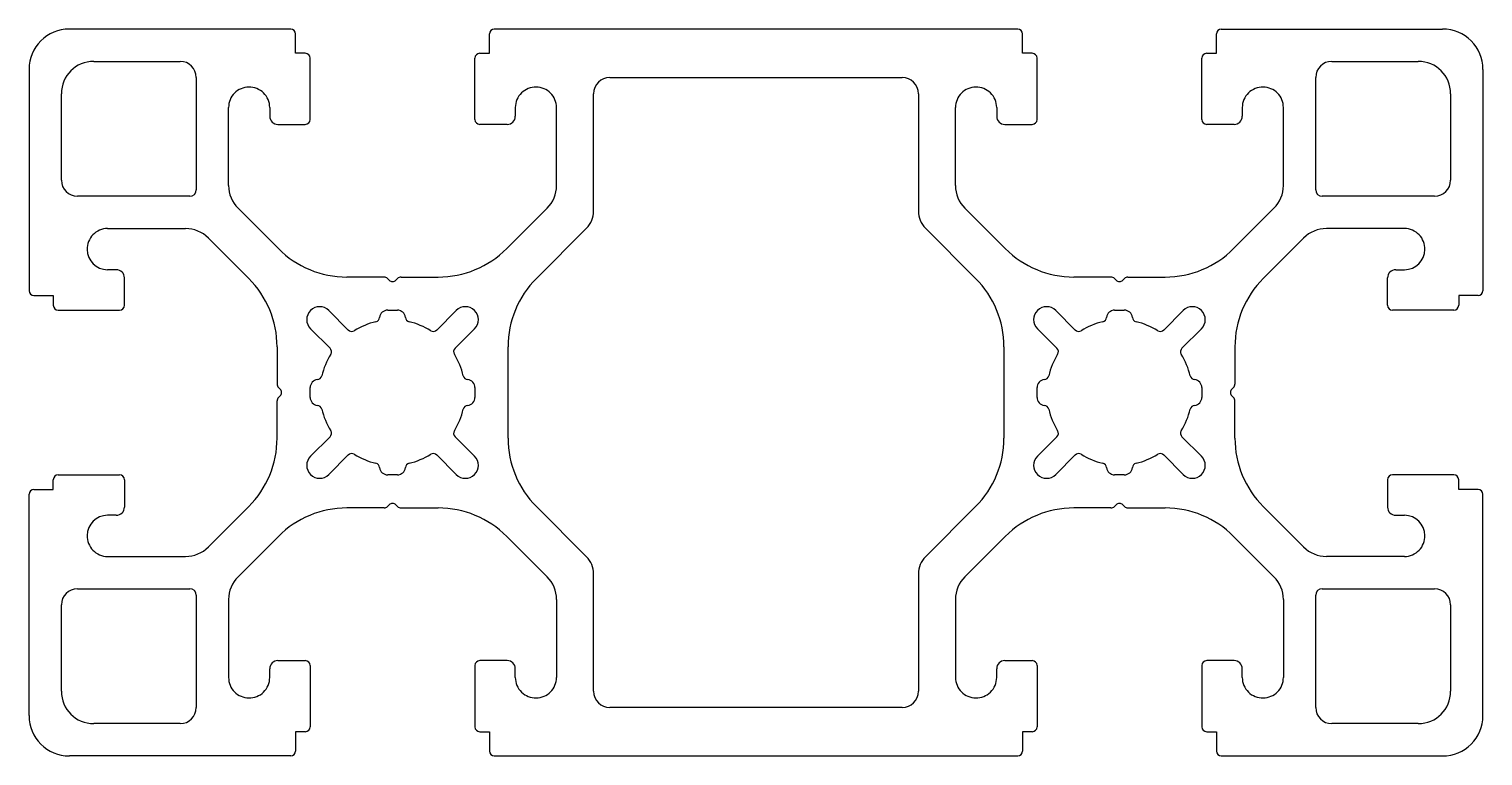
# Model space of a CAD drawing. Extents: x 637.8 to 727.8, y 646 to 691.
import ezdxf

# ---------------------------------------------------------------- set-up
doc = ezdxf.new("R2010")
doc.units = 0
doc.layers.get('0').update_dxf_attribs({"linetype": 'CONTINUOUS'})

msp = doc.modelspace()

# ---------------------------------------------------------------- linework, layer by layer
at = {"color": 0}
for p, q in [((653.968, 691.017), (640.268, 691.017)), ((654.268, 689.517), (654.268, 690.717)), ((666.268, 689.517), (666.268, 690.717)), ((698.968, 691.017), (666.568, 691.017)), ((699.268, 689.517), (699.268, 690.717)), ((711.268, 689.517), (711.268, 690.717)), ((711.568, 691.017), (725.268, 691.017)), ((654.868, 689.517), (654.268, 689.517)), ((665.668, 689.517), (666.268, 689.517)), ((699.868, 689.517), (699.268, 689.517)), ((710.668, 689.517), (711.268, 689.517)), ((637.768, 688.517), (637.768, 674.817)), ((641.768, 689.017), (647.118, 689.017)), ((655.168, 685.417), (655.168, 689.217)), ((665.368, 685.417), (665.368, 689.217)), ((700.168, 685.417), (700.168, 689.217)), ((710.368, 685.417), (710.368, 689.217)), ((718.418, 689.017), (723.768, 689.017)), ((727.768, 688.517), (727.768, 674.817)), ((648.118, 688.017), (648.118, 681.067)), ((673.718, 688.017), (691.818, 688.017)), ((717.418, 681.067), (717.418, 688.017)), ((639.768, 681.667), (639.768, 687.017)), ((672.718, 679.75), (672.718, 687.017)), ((692.818, 687.017), (692.818, 679.75)), ((725.768, 687.017), (725.768, 681.667)), ((650.118, 681.334), (650.118, 686.167)), ((652.668, 686.167), (652.668, 685.617)), ((667.868, 686.167), (667.868, 685.617)), ((670.418, 681.334), (670.418, 686.167)), ((695.118, 681.334), (695.118, 686.167)), ((697.668, 686.167), (697.668, 685.617)), ((712.868, 686.167), (712.868, 685.617)), ((715.418, 681.334), (715.418, 686.167)), ((653.168, 685.117), (654.868, 685.117)), ((667.368, 685.117), (665.668, 685.117)), ((698.168, 685.117), (699.868, 685.117)), ((712.368, 685.117), (710.668, 685.117)), ((647.718, 680.667), (640.768, 680.667)), ((724.768, 680.667), (717.818, 680.667)), ((653.201, 677.423), (650.704, 679.92)), ((667.335, 677.423), (669.832, 679.92)), ((698.201, 677.423), (695.704, 679.92)), ((712.335, 677.423), (714.832, 679.92)), ((642.618, 678.667), (647.451, 678.667)), ((669.174, 675.584), (672.279, 678.689)), ((693.257, 678.689), (696.362, 675.584)), ((722.918, 678.667), (718.085, 678.667)), ((648.865, 678.081), (651.362, 675.584)), ((716.671, 678.081), (714.174, 675.584)), ((643.168, 676.117), (642.618, 676.117)), ((722.368, 676.117), (722.918, 676.117)), ((643.668, 673.917), (643.668, 675.617)), ((659.744, 675.665), (657.443, 675.665)), ((660.056, 675.478), (659.956, 675.577)), ((660.48, 675.478), (660.58, 675.577)), ((660.792, 675.665), (663.093, 675.665)), ((704.744, 675.665), (702.443, 675.665)), ((705.056, 675.478), (704.956, 675.577)), ((705.48, 675.478), (705.58, 675.577)), ((705.792, 675.665), (708.093, 675.665)), ((721.868, 673.917), (721.868, 675.617)), ((638.068, 674.517), (639.268, 674.517)), ((639.268, 674.517), (639.268, 673.917)), ((727.468, 674.517), (726.268, 674.517)), ((726.268, 674.517), (726.268, 673.917)), ((639.568, 673.617), (643.368, 673.617)), ((656.322, 673.594), (657.53, 672.386)), ((659.968, 673.617), (660.568, 673.617)), ((663.006, 672.386), (664.214, 673.594)), ((701.322, 673.594), (702.53, 672.386)), ((704.968, 673.617), (705.568, 673.617)), ((708.006, 672.386), (709.214, 673.594)), ((725.968, 673.617), (722.168, 673.617)), ((656.399, 671.255), (655.191, 672.463)), ((665.345, 672.463), (664.137, 671.255)), ((701.399, 671.255), (700.191, 672.463)), ((710.345, 672.463), (709.137, 671.255)), ((653.12, 671.342), (653.12, 669.041)), ((667.416, 665.692), (667.416, 671.342)), ((698.12, 671.342), (698.12, 665.692)), ((712.416, 671.342), (712.416, 669.041)), ((653.208, 668.829), (653.308, 668.729)), ((655.168, 668.217), (655.168, 668.817)), ((665.368, 668.817), (665.368, 668.217)), ((700.168, 668.217), (700.168, 668.817)), ((710.368, 668.817), (710.368, 668.217)), ((712.329, 668.829), (712.229, 668.729)), ((653.12, 665.692), (653.12, 667.993)), ((653.208, 668.205), (653.308, 668.305)), ((712.329, 668.205), (712.229, 668.305)), ((712.416, 665.692), (712.416, 667.993)), ((655.191, 664.571), (656.399, 665.779)), ((664.137, 665.779), (665.345, 664.571)), ((700.191, 664.571), (701.399, 665.779)), ((709.137, 665.779), (710.345, 664.571)), ((657.53, 664.648), (656.322, 663.44)), ((664.214, 663.44), (663.006, 664.648)), ((702.53, 664.648), (701.322, 663.44)), ((709.214, 663.44), (708.006, 664.648)), ((639.568, 663.417), (643.368, 663.417)), ((660.568, 663.417), (659.968, 663.417)), ((705.568, 663.417), (704.968, 663.417)), ((725.968, 663.417), (722.168, 663.417)), ((638.068, 662.517), (639.268, 662.517)), ((639.268, 662.517), (639.268, 663.117)), ((643.668, 663.117), (643.668, 661.417)), ((721.868, 663.117), (721.868, 661.417)), ((726.268, 662.517), (726.268, 663.117)), ((727.468, 662.517), (726.268, 662.517)), ((637.768, 648.517), (637.768, 662.217)), ((660.056, 661.556), (659.956, 661.456)), ((660.48, 661.556), (660.58, 661.456)), ((705.056, 661.556), (704.956, 661.456)), ((705.48, 661.556), (705.58, 661.456)), ((727.768, 648.517), (727.768, 662.217)), ((643.168, 660.917), (642.618, 660.917)), ((648.865, 658.953), (651.362, 661.45)), ((659.744, 661.369), (657.443, 661.369)), ((660.792, 661.369), (663.093, 661.369)), ((672.279, 658.345), (669.174, 661.45)), ((696.362, 661.45), (693.257, 658.345)), ((704.744, 661.369), (702.443, 661.369)), ((705.792, 661.369), (708.093, 661.369)), ((716.671, 658.953), (714.174, 661.45)), ((722.368, 660.917), (722.918, 660.917)), ((653.201, 659.611), (650.704, 657.114)), ((667.335, 659.611), (669.832, 657.114)), ((698.201, 659.611), (695.704, 657.114)), ((712.335, 659.611), (714.832, 657.114)), ((642.618, 658.367), (647.451, 658.367)), ((722.918, 658.367), (718.085, 658.367)), ((672.718, 650.017), (672.718, 657.284)), ((692.818, 657.284), (692.818, 650.017)), ((640.768, 656.367), (647.718, 656.367)), ((717.818, 656.367), (724.768, 656.367)), ((639.768, 650.017), (639.768, 655.367)), ((648.118, 655.967), (648.118, 649.017)), ((650.118, 655.7), (650.118, 650.867)), ((670.418, 655.7), (670.418, 650.867)), ((695.118, 655.7), (695.118, 650.867)), ((715.418, 655.7), (715.418, 650.867)), ((717.418, 649.017), (717.418, 655.967)), ((725.768, 655.367), (725.768, 650.017)), ((653.168, 651.917), (654.868, 651.917)), ((655.168, 651.617), (655.168, 647.817)), ((665.368, 651.617), (665.368, 647.817)), ((667.368, 651.917), (665.668, 651.917)), ((698.168, 651.917), (699.868, 651.917)), ((700.168, 651.617), (700.168, 647.817)), ((710.368, 651.617), (710.368, 647.817)), ((712.368, 651.917), (710.668, 651.917)), ((652.668, 650.867), (652.668, 651.417)), ((667.868, 650.867), (667.868, 651.417)), ((697.668, 650.867), (697.668, 651.417)), ((712.868, 650.867), (712.868, 651.417)), ((691.818, 649.017), (673.718, 649.017)), ((647.118, 648.017), (641.768, 648.017)), ((723.768, 648.017), (718.418, 648.017)), ((654.268, 647.517), (654.268, 646.317)), ((654.868, 647.517), (654.268, 647.517)), ((665.668, 647.517), (666.268, 647.517)), ((666.268, 647.517), (666.268, 646.317)), ((699.268, 647.517), (699.268, 646.317)), ((699.868, 647.517), (699.268, 647.517)), ((710.668, 647.517), (711.268, 647.517)), ((711.268, 647.517), (711.268, 646.317)), ((653.968, 646.017), (640.268, 646.017)), ((666.568, 646.017), (698.968, 646.017)), ((711.568, 646.017), (725.268, 646.017))]:
    msp.add_line(p, q, dxfattribs=at)
for centre, radius, start, end in [((640.268, 688.517), 2.5, 90, 180), ((653.968, 690.717), 0.3, 0, 90), ((666.568, 690.717), 0.3, 90, 180), ((698.968, 690.717), 0.3, 0, 90), ((711.568, 690.717), 0.3, 90, 180), ((725.268, 688.517), 2.5, 0, 90), ((654.868, 689.217), 0.3, 0, 90), ((665.668, 689.217), 0.3, 90, 180), ((699.868, 689.217), 0.3, 0, 90), ((710.668, 689.217), 0.3, 90, 180), ((641.768, 687.017), 2, 90, 180), ((647.118, 688.017), 1, 0, 90), ((718.418, 688.017), 1, 90, 180), ((723.768, 687.017), 2, 0, 90), ((673.718, 687.017), 1, 90, 180), ((691.818, 687.017), 1, 0, 90), ((651.368, 686.167), 1.25, 90, 180.00001), ((651.417, 686.166), 1.251, 0.02281, 92.22376), ((669.119, 686.166), 1.251, 87.77624, 179.97719), ((669.168, 686.167), 1.25, 359.99999, 90), ((696.368, 686.167), 1.25, 90, 180.00001), ((696.417, 686.166), 1.251, 0.02281, 92.22376), ((714.12, 686.166), 1.251, 87.77624, 179.97719), ((714.168, 686.167), 1.25, 359.99999, 90), ((653.168, 685.617), 0.5, 180, 270), ((654.868, 685.417), 0.3, 270, 0), ((665.668, 685.417), 0.3, 180, 270), ((667.368, 685.617), 0.5, 270, 0), ((698.168, 685.617), 0.5, 180, 270), ((699.868, 685.417), 0.3, 270, 0), ((710.668, 685.417), 0.3, 180, 270), ((712.368, 685.617), 0.5, 270, 0), ((640.768, 681.667), 1, 180, 270), ((652.118, 681.334), 2, 180, 224.99932), ((668.418, 681.334), 2, 315.00068, 0), ((697.118, 681.334), 2, 180, 224.99932), ((713.418, 681.334), 2, 315.00068, 0), ((724.768, 681.667), 1, 270, 0), ((647.718, 681.067), 0.4, 270, 0), ((717.818, 681.067), 0.4, 180, 270), ((671.218, 679.75), 1.5, 315, 0), ((694.318, 679.75), 1.5, 180, 225), ((642.619, 677.415), 1.252, 90.0257, 182.22088), ((647.451, 676.667), 2, 45.00068, 90), ((718.085, 676.667), 2, 90, 134.99932), ((722.918, 677.415), 1.252, 357.77912, 89.9743), ((642.618, 677.367), 1.25, 180.00001, 270), ((657.443, 681.665), 6, 224.99932, 270), ((663.093, 681.665), 6, 270, 315.00068), ((702.443, 681.665), 6, 224.99932, 270), ((708.093, 681.665), 6, 270, 315.00068), ((722.918, 677.367), 1.25, 270, 359.99999), ((643.168, 675.617), 0.5, 0, 90), ((722.368, 675.617), 0.5, 90, 180), ((647.12, 671.342), 6, 0, 45.00068), ((659.744, 675.365), 0.3, 45, 90), ((660.268, 675.69), 0.3, 224.99602, 315.00398), ((660.792, 675.365), 0.3, 90, 135), ((673.416, 671.342), 6, 135, 180), ((692.12, 671.342), 6, 0, 45), ((704.744, 675.365), 0.3, 45, 90), ((705.268, 675.69), 0.3, 224.99602, 315.00398), ((705.792, 675.365), 0.3, 90, 135), ((718.416, 671.342), 6, 134.99932, 180), ((638.068, 674.817), 0.3, 180, 270), ((727.468, 674.817), 0.3, 270, 0), ((639.568, 673.917), 0.3, 180, 270), ((643.368, 673.917), 0.3, 270, 0), ((655.756, 673.029), 0.8, 45, 225), ((659.968, 673.117), 0.5, 90, 174.7613), ((660.568, 673.117), 0.5, 5.2387, 90), ((664.78, 673.029), 0.8, 315, 135), ((700.756, 673.029), 0.8, 45, 225), ((704.968, 673.117), 0.5, 90, 174.7613), ((705.568, 673.117), 0.5, 5.2387, 90), ((709.78, 673.029), 0.8, 315, 135), ((722.168, 673.917), 0.3, 180, 270), ((725.968, 673.917), 0.3, 270, 0), ((657.742, 672.599), 0.3, 225.00097, 301.75163), ((660.268, 668.517), 4.5, 103.20704, 121.75163), ((659.171, 673.19), 0.3, 283.20704, 354.7613), ((661.365, 673.19), 0.3, 185.2387, 256.79296), ((660.268, 668.517), 4.5, 58.24837, 76.79296), ((662.794, 672.599), 0.3, 238.24837, 314.99903), ((702.742, 672.599), 0.3, 225.00097, 301.75163), ((705.268, 668.517), 4.5, 103.20704, 121.75163), ((704.171, 673.19), 0.3, 283.20704, 354.7613), ((706.365, 673.19), 0.3, 185.2387, 256.79296), ((705.268, 668.517), 4.5, 58.24837, 76.79296), ((707.794, 672.599), 0.3, 238.24837, 314.99903), ((660.268, 668.517), 4.5, 148.24833, 166.79296), ((656.186, 671.043), 0.3, 328.24833, 44.99913), ((664.35, 671.043), 0.3, 135.00087, 211.75167), ((660.268, 668.517), 4.5, 13.20704, 31.75167), ((705.268, 668.517), 4.5, 148.24833, 166.79296), ((701.186, 671.043), 0.3, 328.24833, 44.99913), ((709.35, 671.043), 0.3, 135.00087, 211.75167), ((705.268, 668.517), 4.5, 13.20704, 31.75167), ((653.42, 669.041), 0.3, 180, 225), ((653.095, 668.517), 0.3, 314.99736, 45.00264), ((655.668, 668.817), 0.5, 95.2387, 180), ((655.595, 669.614), 0.3, 275.2387, 346.79296), ((664.941, 669.614), 0.3, 193.20704, 264.7613), ((664.868, 668.817), 0.5, 0, 84.7613), ((700.668, 668.817), 0.5, 95.2387, 180), ((700.595, 669.614), 0.3, 275.2387, 346.79296), ((709.941, 669.614), 0.3, 193.20704, 264.7613), ((709.868, 668.817), 0.5, 0, 84.7613), ((712.441, 668.517), 0.3, 134.99736, 225.00264), ((712.116, 669.041), 0.3, 315, 0), ((653.42, 667.993), 0.3, 135, 180), ((655.668, 668.217), 0.5, 180, 264.7613), ((664.868, 668.217), 0.5, 275.2387, 0), ((700.668, 668.217), 0.5, 180, 264.7613), ((709.868, 668.217), 0.5, 275.2387, 0), ((712.116, 667.993), 0.3, 0, 45), ((655.595, 667.42), 0.3, 13.20704, 84.7613), ((660.268, 668.517), 4.5, 193.20704, 211.75167), ((660.268, 668.517), 4.5, 328.24833, 346.79296), ((664.941, 667.42), 0.3, 95.2387, 166.79296), ((700.595, 667.42), 0.3, 13.20704, 84.7613), ((705.268, 668.517), 4.5, 193.20704, 211.75167), ((705.268, 668.517), 4.5, 328.24833, 346.79296), ((709.941, 667.42), 0.3, 95.2387, 166.79296), ((656.186, 665.991), 0.3, 315.00087, 31.75167), ((664.35, 665.991), 0.3, 148.24833, 224.99913), ((701.186, 665.991), 0.3, 315.00087, 31.75167), ((709.35, 665.991), 0.3, 148.24833, 224.99913), ((647.12, 665.692), 6, 314.99932, 0), ((673.416, 665.692), 6, 180, 225), ((692.12, 665.692), 6, 315, 0), ((718.416, 665.692), 6, 180, 225.00068), ((655.756, 664.005), 0.8, 135, 315), ((657.742, 664.435), 0.3, 58.24837, 134.99903), ((660.268, 668.517), 4.5, 238.24837, 256.79296), ((660.268, 668.517), 4.5, 283.20704, 301.75163), ((662.794, 664.435), 0.3, 45.00097, 121.75163), ((664.78, 664.005), 0.8, 225, 45), ((700.756, 664.005), 0.8, 135, 315), ((702.742, 664.435), 0.3, 58.24837, 134.99903), ((705.268, 668.517), 4.5, 238.24837, 256.79296), ((705.268, 668.517), 4.5, 283.20704, 301.75163), ((707.794, 664.435), 0.3, 45.00097, 121.75163), ((709.78, 664.005), 0.8, 225, 45), ((639.568, 663.117), 0.3, 90, 180), ((643.368, 663.117), 0.3, 0, 90), ((659.171, 663.844), 0.3, 5.2387, 76.79296), ((659.968, 663.917), 0.5, 185.2387, 270), ((660.568, 663.917), 0.5, 270, 354.7613), ((661.365, 663.844), 0.3, 103.20704, 174.7613), ((704.171, 663.844), 0.3, 5.2387, 76.79296), ((704.968, 663.917), 0.5, 185.2387, 270), ((705.568, 663.917), 0.5, 270, 354.7613), ((706.365, 663.844), 0.3, 103.20704, 174.7613), ((722.168, 663.117), 0.3, 90, 180), ((725.968, 663.117), 0.3, 0, 90), ((638.068, 662.217), 0.3, 90, 180), ((727.468, 662.217), 0.3, 0, 90), ((660.268, 661.344), 0.3, 44.99602, 135.00398), ((705.268, 661.344), 0.3, 44.99602, 135.00398), ((642.618, 659.667), 1.25, 90, 179.99999), ((643.168, 661.417), 0.5, 270, 0), ((657.443, 655.369), 6, 90, 135.00068), ((659.744, 661.669), 0.3, 270, 315), ((660.792, 661.669), 0.3, 225, 270), ((663.093, 655.369), 6, 44.99932, 90), ((702.443, 655.369), 6, 90, 135.00068), ((704.744, 661.669), 0.3, 270, 315), ((705.792, 661.669), 0.3, 225, 270), ((708.093, 655.369), 6, 44.99932, 90), ((722.368, 661.417), 0.5, 180, 270), ((722.918, 659.667), 1.25, 0.00001, 90), ((642.619, 659.618), 1.252, 177.77912, 269.9743), ((647.451, 660.367), 2, 270, 314.99932), ((718.085, 660.367), 2, 225.00068, 270), ((722.918, 659.618), 1.252, 270.0257, 2.22088), ((671.218, 657.284), 1.5, 0, 45), ((694.318, 657.284), 1.5, 135, 180), ((652.118, 655.7), 2, 135.00068, 180), ((668.418, 655.7), 2, 0, 44.99932), ((697.118, 655.7), 2, 135.00068, 180), ((713.418, 655.7), 2, 0, 44.99932), ((640.768, 655.367), 1, 90, 180), ((647.718, 655.967), 0.4, 0, 90), ((717.818, 655.967), 0.4, 90, 180), ((724.768, 655.367), 1, 0, 90), ((653.168, 651.417), 0.5, 90, 180), ((654.868, 651.617), 0.3, 0, 90), ((665.668, 651.617), 0.3, 90, 180), ((667.368, 651.417), 0.5, 0, 90), ((698.168, 651.417), 0.5, 90, 180), ((699.868, 651.617), 0.3, 0, 90), ((710.668, 651.617), 0.3, 90, 180), ((712.368, 651.417), 0.5, 0, 90), ((651.368, 650.867), 1.25, 179.99999, 270), ((651.417, 650.867), 1.251, 267.77624, 359.97719), ((669.119, 650.867), 1.251, 180.02281, 272.22376), ((669.168, 650.867), 1.25, 270, 0.00001), ((696.368, 650.867), 1.25, 179.99999, 270), ((696.417, 650.867), 1.251, 267.77624, 359.97719), ((714.12, 650.867), 1.251, 180.02281, 272.22376), ((714.168, 650.867), 1.25, 270, 0.00001), ((641.768, 650.017), 2, 180, 270), ((673.718, 650.017), 1, 180, 270), ((691.818, 650.017), 1, 270, 0), ((723.768, 650.017), 2, 270, 0), ((647.118, 649.017), 1, 270, 0), ((718.418, 649.017), 1, 180, 270), ((640.268, 648.517), 2.5, 180, 270), ((725.268, 648.517), 2.5, 270, 0), ((654.868, 647.817), 0.3, 270, 0), ((665.668, 647.817), 0.3, 180, 270), ((699.868, 647.817), 0.3, 270, 0), ((710.668, 647.817), 0.3, 180, 270), ((653.968, 646.317), 0.3, 270, 0), ((666.568, 646.317), 0.3, 180, 270), ((698.968, 646.317), 0.3, 270, 0), ((711.568, 646.317), 0.3, 180, 270)]:
    msp.add_arc(centre, radius, start, end, dxfattribs=at)

doc.saveas('drawing.dxf')
